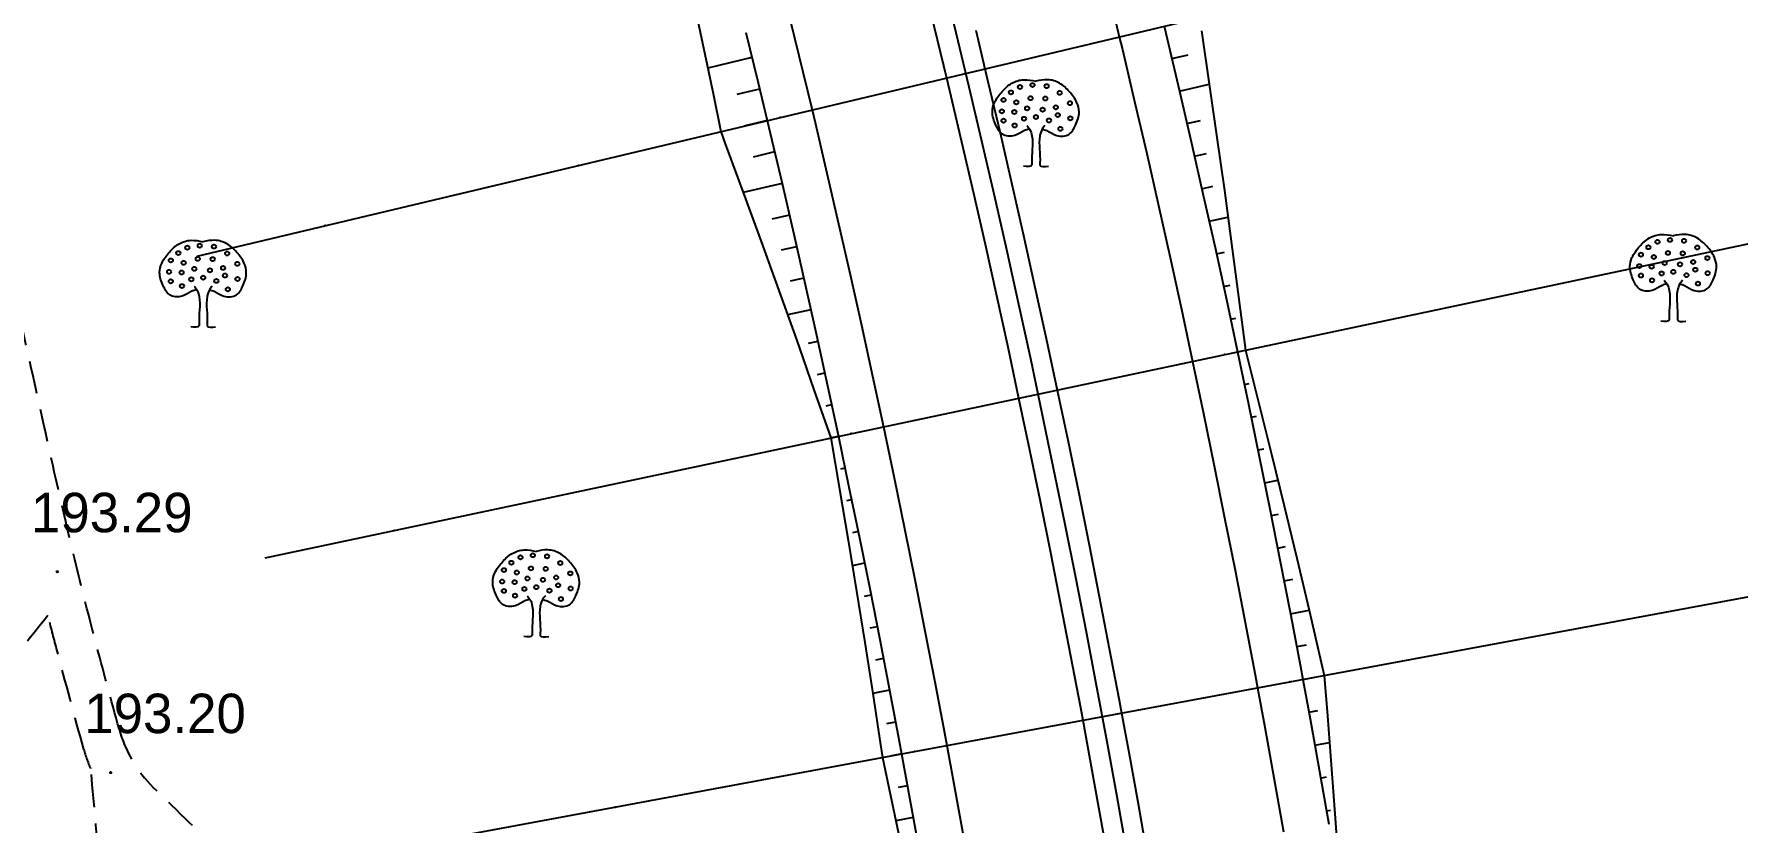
# Model space of a CAD drawing. Extents: x -83928 to -81707, y 15464 to 18601.
# Drawn here: x -83238.2 to -83108.8, y 17729.8 to 17789.8 of the extents above; entities that cross this region are included whole.
import ezdxf

# ---------------------------------------------------------------- set-up
doc = ezdxf.new("R2010")
doc.units = 0
doc.header["$MEASUREMENT"] = 0
doc.linetypes.add('INTERROMPU', pattern=[0.75, 0.5, -0.25])
doc.layers.add('ACCE', color=4, linetype='INTERROMPU', lineweight=25)
for name, color, linetype in [('ALT', 7, 'Continuous'), ('ASSIETTE', 3, 'Continuous'), ('AXE_EN_PLAN', 1, 'Continuous'), ('CHAUSSEE_EXT', 5, 'Continuous'), ('CHAUSSEE_INT', 5, 'Continuous'), ('FONDS_DE_FOSSE', 4, 'Continuous'), ('FOSSES', 3, 'Continuous'), ('PLATE-FORME', 6, 'Continuous'), ('POINTS', 3, 'Continuous'), ('POINTS_PROFILS', 1, 'Continuous'), ('PROFILS', 7, 'Continuous'), ('Talus', 5, 'Continuous')]:
    doc.layers.add(name, color=color, linetype=linetype)

msp = doc.modelspace()

# ---------------------------------------------------------------- linework, layer by layer
at = {"linetype": 'ByBlock', "extrusion": (0.000932032, -0.005533, 0.999984)}
for centre in [(-83164.01, 17784.73, -162.28), (-83163.32, 17785.14, -162.28), (-83162.52, 17784.29, -162.28), (-83162.37, 17785.29, -162.28), (-83161.3, 17785.21, -162.28), (-83160.3, 17784.7, -162.28), (-83164.7, 17783.29, -162.28), (-83164.57, 17784.16, -162.28), (-83163.75, 17783.24, -162.28), (-83163.6, 17783.98, -162.28), (-83162.78, 17783.52, -162.28), (-83161.6, 17783.42, -162.28), (-83161.4, 17784.27, -162.28), (-83160.6, 17783.6, -162.28), (-83160.45, 17783.01, -162.28), (-83159.53, 17783.91, -162.28), (-83164.57, 17782.58, -162.28), (-83163.73, 17782.22, -162.28), (-83163.01, 17782.73, -162.28), (-83162.11, 17782.86, -162.28), (-83161.12, 17782.6, -162.28), (-83160.25, 17781.96, -162.28), (-83159.5, 17782.76, -162.28), (-83226.56, 17772.93, -162.28), (-83225.62, 17773.08, -162.28), (-83224.54, 17773.01, -162.28), (-83115.59, 17772.96, -162.28), (-83114.9, 17773.37, -162.28), (-83113.95, 17773.52, -162.28), (-83112.88, 17773.45, -162.28), (-83111.88, 17772.94, -162.28), (-83227.82, 17771.96, -162.28), (-83227.25, 17772.52, -162.28), (-83226.84, 17771.78, -162.28), (-83225.77, 17772.08, -162.28), (-83224.64, 17772.06, -162.28), (-83223.85, 17771.39, -162.28), (-83223.54, 17772.49, -162.28), (-83222.77, 17771.7, -162.28), (-83116.28, 17771.53, -162.28), (-83116.16, 17772.4, -162.28), (-83115.34, 17771.48, -162.28), (-83115.18, 17772.22, -162.28), (-83114.36, 17771.76, -162.28), (-83114.11, 17772.53, -162.28), (-83113.19, 17771.66, -162.28), (-83112.98, 17772.5, -162.28), (-83112.19, 17771.84, -162.28), (-83111.11, 17772.14, -162.28), (-83227.95, 17771.09, -162.28), (-83227.82, 17770.37, -162.28), (-83227, 17771.04, -162.28), (-83226.26, 17770.52, -162.28), (-83226.03, 17771.32, -162.28), (-83225.36, 17770.65, -162.28), (-83224.85, 17771.21, -162.28), (-83224.36, 17770.4, -162.28), (-83223.7, 17770.81, -162.28), (-83222.75, 17770.55, -162.28), (-83116.16, 17770.81, -162.28), (-83115.31, 17770.45, -162.28), (-83114.59, 17770.97, -162.28), (-83113.7, 17771.09, -162.28), (-83112.7, 17770.84, -162.28), (-83112.03, 17771.25, -162.28), (-83111.83, 17770.2, -162.28), (-83111.09, 17770.99, -162.28), (-83226.97, 17770.01, -162.28), (-83223.49, 17769.76, -162.28), (-83201.26, 17749.39, -162.28), (-83200.32, 17749.55, -162.28), (-83199.24, 17749.47, -162.28), (-83202.52, 17748.42, -162.28), (-83201.95, 17748.98, -162.28), (-83201.54, 17748.24, -162.28), (-83200.47, 17748.55, -162.28), (-83199.34, 17748.52, -162.28), (-83198.24, 17748.96, -162.28), (-83197.47, 17748.17, -162.28), (-83202.65, 17747.55, -162.28), (-83202.52, 17746.84, -162.28), (-83201.7, 17747.5, -162.28), (-83200.96, 17746.99, -162.28), (-83200.73, 17747.78, -162.28), (-83200.06, 17747.12, -162.28), (-83199.55, 17747.68, -162.28), (-83199.06, 17746.86, -162.28), (-83198.55, 17747.86, -162.28), (-83198.4, 17747.27, -162.28), (-83197.45, 17747.02, -162.28), (-83201.67, 17746.48, -162.28), (-83198.19, 17746.22, -162.28)]:
    msp.add_circle(centre, 0.156, dxfattribs=at)
at = {"linetype": 'ByBlock'}
for points in [[(-83162.65, 17782.57, 13.62), (-83162.77, 17782.54, 13.62), (-83163.15, 17782.42, 13.62), (-83163.73, 17781.96, 13.62), (-83164.77, 17782.03, 13.62), (-83165.23, 17782.94, 13.63), (-83165.53, 17783.76, 13.63), (-83165.29, 17784.7, 13.64), (-83164.73, 17785.42, 13.64), (-83164.01, 17786.12, 13.64), (-83163.06, 17786.4, 13.64), (-83162.45, 17786.28, 13.64), (-83162.15, 17786.22, 13.64)], [(-83225.9, 17770.36, 13.61), (-83226.02, 17770.33, 13.61), (-83226.4, 17770.21, 13.61), (-83226.97, 17769.75, 13.61), (-83228.02, 17769.82, 13.61), (-83228.47, 17770.73, 13.62), (-83228.78, 17771.56, 13.62), (-83228.54, 17772.49, 13.63), (-83227.98, 17773.22, 13.63), (-83227.26, 17773.91, 13.64), (-83226.31, 17774.19, 13.64), (-83225.7, 17774.07, 13.63), (-83225.4, 17774.01, 13.63)], [(-83114.23, 17770.8, 13.51), (-83114.35, 17770.77, 13.51), (-83114.73, 17770.65, 13.51), (-83115.31, 17770.19, 13.51), (-83116.36, 17770.26, 13.51), (-83116.81, 17771.17, 13.52), (-83117.11, 17772, 13.52), (-83116.87, 17772.93, 13.53), (-83116.31, 17773.66, 13.53), (-83115.6, 17774.35, 13.53), (-83114.64, 17774.63, 13.53), (-83114.03, 17774.51, 13.53), (-83113.73, 17774.45, 13.53)], [(-83200.6, 17746.82, 13.46), (-83200.72, 17746.79, 13.46), (-83201.1, 17746.67, 13.46), (-83201.67, 17746.22, 13.46), (-83202.72, 17746.29, 13.46), (-83203.17, 17747.2, 13.46), (-83203.48, 17748.02, 13.47), (-83203.24, 17748.96, 13.47), (-83202.68, 17749.68, 13.48), (-83201.96, 17750.37, 13.48), (-83201.01, 17750.66, 13.48), (-83200.4, 17750.53, 13.48), (-83200.1, 17750.47, 13.48)]]:
    msp.add_open_spline(points, degree=3, knots=[0.251632, 0.251632, 0.251632, 0.251632, 0.437955, 0.853553, 1.334497, 1.754172, 2.275549, 2.6296, 3.144963, 3.634468, 4.105014, 4.559575, 4.559575, 4.559575, 4.559575], dxfattribs=at)
for points in [[(-83161.65, 17782.57, 13.62), (-83161.53, 17782.54, 13.62), (-83161.15, 17782.42, 13.62), (-83160.57, 17781.96, 13.62), (-83159.53, 17782.03, 13.62), (-83159.08, 17782.94, 13.62), (-83158.77, 17783.76, 13.63), (-83159.01, 17784.7, 13.63), (-83159.57, 17785.42, 13.64), (-83160.29, 17786.12, 13.64), (-83161.24, 17786.4, 13.64), (-83161.85, 17786.28, 13.64), (-83162.15, 17786.22, 13.64)], [(-83224.9, 17770.36, 13.61), (-83224.78, 17770.33, 13.61), (-83224.4, 17770.21, 13.61), (-83223.82, 17769.75, 13.61), (-83222.77, 17769.82, 13.61), (-83222.32, 17770.73, 13.61), (-83222.02, 17771.56, 13.62), (-83222.26, 17772.49, 13.62), (-83222.82, 17773.22, 13.63), (-83223.53, 17773.91, 13.63), (-83224.48, 17774.19, 13.63), (-83225.1, 17774.07, 13.63), (-83225.4, 17774.01, 13.63)], [(-83113.23, 17770.8, 13.51), (-83113.11, 17770.77, 13.51), (-83112.73, 17770.65, 13.51), (-83112.16, 17770.19, 13.51), (-83111.11, 17770.26, 13.51), (-83110.66, 17771.17, 13.51), (-83110.35, 17772, 13.52), (-83110.59, 17772.94, 13.52), (-83111.15, 17773.66, 13.53), (-83111.87, 17774.35, 13.53), (-83112.82, 17774.63, 13.53), (-83113.43, 17774.51, 13.53), (-83113.73, 17774.45, 13.53)], [(-83199.6, 17746.82, 13.46), (-83199.48, 17746.79, 13.46), (-83199.1, 17746.67, 13.46), (-83198.52, 17746.22, 13.46), (-83197.47, 17746.29, 13.45), (-83197.02, 17747.2, 13.46), (-83196.72, 17748.02, 13.46), (-83196.96, 17748.96, 13.47), (-83197.52, 17749.68, 13.47), (-83198.24, 17750.37, 13.48), (-83199.19, 17750.66, 13.48), (-83199.8, 17750.53, 13.48), (-83200.1, 17750.47, 13.48)]]:
    msp.add_open_spline(points, degree=3, knots=[0.251632, 0.251632, 0.251632, 0.251632, 0.437955, 0.853553, 1.334497, 1.754172, 2.275549, 2.6296, 3.144963, 3.634468, 4.105014, 4.559575, 4.559575, 4.559575, 4.559575])
for points in [[(-83162.83, 17782.85, 13.62), (-83162.62, 17782.57, 13.62), (-83162.44, 17782.05, 13.62), (-83162.44, 17779.98, 13.61), (-83162.44, 17779.85, 13.61), (-83163.08, 17779.75, 13.61)], [(-83161.45, 17782.85, 13.62), (-83161.65, 17782.57, 13.62), (-83161.83, 17782.05, 13.62), (-83161.83, 17779.98, 13.61), (-83161.83, 17779.85, 13.61), (-83161.19, 17779.75, 13.61)], [(-83114.41, 17771.08, 13.51), (-83114.21, 17770.8, 13.51), (-83114.03, 17770.29, 13.51), (-83114.03, 17768.21, 13.5), (-83114.03, 17768.09, 13.5), (-83114.67, 17767.98, 13.5)], [(-83113.03, 17771.08, 13.51), (-83113.23, 17770.8, 13.51), (-83113.41, 17770.29, 13.51), (-83113.41, 17768.21, 13.5), (-83113.41, 17768.09, 13.5), (-83112.77, 17767.98, 13.5)], [(-83226.07, 17770.64, 13.62), (-83225.87, 17770.36, 13.61), (-83225.69, 17769.85, 13.61), (-83225.69, 17767.77, 13.6), (-83225.69, 17767.64, 13.6), (-83226.33, 17767.54, 13.6)], [(-83224.69, 17770.64, 13.61), (-83224.9, 17770.36, 13.61), (-83225.08, 17769.85, 13.61), (-83225.08, 17767.77, 13.6), (-83225.08, 17767.64, 13.6), (-83224.44, 17767.54, 13.6)], [(-83200.77, 17747.1, 13.46), (-83200.57, 17746.82, 13.46), (-83200.39, 17746.31, 13.46), (-83200.39, 17744.24, 13.45), (-83200.39, 17744.11, 13.45), (-83201.03, 17744.01, 13.45)], [(-83199.39, 17747.1, 13.46), (-83199.6, 17746.82, 13.46), (-83199.78, 17746.31, 13.46), (-83199.78, 17744.24, 13.45), (-83199.78, 17744.11, 13.44), (-83199.14, 17744.01, 13.44)]]:
    msp.add_spline(points, degree=3, dxfattribs=at)
at = {"layer": 'ACCE', "linetype": 'INTERROMPU', "ltscale": 5, "extrusion": (0.003135, -0.012036, 0.999923)}
for centre, start, end in [((-83222.37, 17737.69, -267.65), 195.3381, 225.2232), ((-83225.05, 17736.13, -267.65), 195.3667, 204.1547)]:
    msp.add_arc(centre, 10, start, end, dxfattribs=at)
at = {"layer": 'ACCE', "linetype": 'INTERROMPU', "ltscale": 5}
for points, knots in [([(-83231.77, 17736.98, 206.8), (-83232.38, 17739.2, 206.83), (-83232.98, 17741.43, 206.86), (-83234.15, 17745.85, 206.92), (-83234.7, 17748.04, 206.95), (-83235.77, 17752.47, 207), (-83236.28, 17754.7, 207.03), (-83237.79, 17761.42, 207.12), (-83238.76, 17765.94, 207.17), (-83241.65, 17778.38, 207.33), (-83243.72, 17786.27, 207.43), (-83247.47, 17795.95, 207.56), (-83248.39, 17798.09, 207.59), (-83250.25, 17802, 207.64), (-83251.17, 17803.79, 207.67), (-83253.85, 17808.48, 207.73), (-83255.73, 17811.3, 207.77), (-83259.68, 17816.8, 207.85), (-83261.75, 17819.48, 207.89), (-83265.34, 17824.16, 207.96), (-83266.87, 17826.15, 207.99), (-83269.61, 17829.87, 208.04), (-83270.82, 17831.58, 208.06), (-83272.99, 17834.84, 208.11), (-83273.94, 17836.37, 208.13), (-83275.77, 17839.5, 208.17), (-83276.64, 17841.09, 208.2), (-83279.13, 17845.93, 208.26), (-83280.64, 17849.25, 208.31), (-83283.14, 17855.29, 208.39), (-83284.18, 17857.99, 208.42), (-83286.15, 17863.41, 208.49), (-83287.08, 17866.14, 208.53), (-83289.72, 17874.38, 208.64), (-83291.29, 17879.94, 208.71), (-83295.55, 17896.76, 208.93), (-83297.81, 17908.16, 209.07), (-83300.78, 17924.54, 209.28), (-83301.64, 17929.45, 209.34), (-83304.38, 17945.15, 209.54), (-83306.26, 17955.94, 209.67), (-83309.51, 17969.34, 209.84), (-83310.23, 17972.11, 209.88), (-83311.78, 17977.6, 209.95), (-83312.6, 17980.34, 209.99), (-83315.16, 17988.5, 210.09), (-83317.02, 17993.9, 210.16), (-83322.84, 18010, 210.37), (-83327.01, 18020.63, 210.52), (-83332.14, 18034.71, 210.7), (-83333.35, 18038.11, 210.75), (-83336.82, 18048.33, 210.88), (-83338.94, 18055.2, 210.97), (-83343, 18069.03, 211.15), (-83344.95, 18075.98, 211.24), (-83348.23, 18087.51, 211.39), (-83349.54, 18092.1, 211.45), (-83352.15, 18100.85, 211.56), (-83353.44, 18105.01, 211.61), (-83356.09, 18113.29, 211.72), (-83357.46, 18117.42, 211.78), (-83361.64, 18129.77, 211.94), (-83364.53, 18137.97, 212.05), (-83368.12, 18148.05, 212.18), (-83368.8, 18149.95, 212.2), (-83369.47, 18151.84, 212.23)], [3.062347, 3.062347, 3.062347, 3.062347, 10.000213, 10.000213, 16.811379, 16.811379, 23.622545, 23.622545, 37.244877, 37.244877, 61.263102, 61.263102, 68.199006, 68.199006, 74.206907, 74.206907, 84.287055, 84.287055, 94.367203, 94.367203, 101.886315, 101.886315, 108.238792, 108.238792, 113.752023, 113.752023, 119.265255, 119.265255, 130.291717, 130.291717, 139.006051, 139.006051, 147.720385, 147.720385, 165.149053, 165.149053, 200.00639, 200.00639, 214.931055, 214.931055, 247.639146, 247.639146, 256.175435, 256.175435, 264.711725, 264.711725, 281.784303, 281.784303, 315.929459, 315.929459, 326.755417, 326.755417, 348.407333, 348.407333, 370.059249, 370.059249, 384.370501, 384.370501, 397.393134, 397.393134, 410.415767, 410.415767, 436.461033, 436.461033, 442.499762, 442.499762, 442.499762, 442.499762]), ([(-82223.86, 17861.04, 205.14), (-82224.47, 17861.1, 205.14), (-82225.08, 17861.16, 205.14), (-82227.04, 17861.33, 205.15), (-82228.39, 17861.45, 205.15), (-82232.44, 17861.72, 205.17), (-82235.14, 17861.82, 205.18), (-82239.33, 17861.64, 205.19), (-82240.87, 17861.5, 205.19), (-82243.63, 17861.06, 205.2), (-82244.87, 17860.8, 205.2), (-82246.96, 17860.19, 205.2), (-82247.83, 17859.89, 205.2), (-82249.67, 17859.13, 205.19), (-82250.62, 17858.67, 205.19), (-82252.48, 17857.64, 205.18), (-82253.38, 17857.09, 205.18), (-82256.37, 17855.13, 205.17), (-82258.39, 17853.61, 205.15), (-82261.3, 17851.58, 205.14), (-82262.17, 17851, 205.13), (-82263.94, 17849.88, 205.13), (-82264.84, 17849.34, 205.12), (-82267.58, 17847.8, 205.11), (-82269.46, 17846.87, 205.11), (-82275.22, 17844.41, 205.1), (-82279.23, 17843.18, 205.09), (-82286.05, 17841.9, 205.1), (-82288.85, 17841.6, 205.11), (-82293.81, 17841.47, 205.12), (-82295.97, 17841.55, 205.13), (-82300.29, 17841.99, 205.15), (-82302.44, 17842.35, 205.16), (-82306.26, 17843.18, 205.18), (-82307.94, 17843.62, 205.19), (-82311, 17844.54, 205.21), (-82312.39, 17845.01, 205.22), (-82315.17, 17846.01, 205.24), (-82316.56, 17846.54, 205.25), (-82320.75, 17848.14, 205.28), (-82323.58, 17849.21, 205.31), (-82327.9, 17850.46, 205.33), (-82329.29, 17850.81, 205.34), (-82333.76, 17851.67, 205.37), (-82336.98, 17851.93, 205.38), (-82341.61, 17851.57, 205.39), (-82343.07, 17851.35, 205.39), (-82345.45, 17850.76, 205.39), (-82346.4, 17850.46, 205.39), (-82348.23, 17849.73, 205.39), (-82349.11, 17849.3, 205.39), (-82352.02, 17847.65, 205.38), (-82353.88, 17846.17, 205.36), (-82357.34, 17842.88, 205.34), (-82358.94, 17841.07, 205.32), (-82362.05, 17837.38, 205.28), (-82363.57, 17835.49, 205.27), (-82366.01, 17832.63, 205.24), (-82366.92, 17831.6, 205.23), (-82368.75, 17829.68, 205.21), (-82369.67, 17828.78, 205.2), (-82371.59, 17827.08, 205.19), (-82372.58, 17826.28, 205.18), (-82375.62, 17823.96, 205.17), (-82377.76, 17822.57, 205.16), (-82384.42, 17818.65, 205.13), (-82389.16, 17816.41, 205.12), (-82396.38, 17812.9, 205.1), (-82398.85, 17811.68, 205.09), (-82402.82, 17809.56, 205.08), (-82404.33, 17808.71, 205.07), (-82408.2, 17806.37, 205.06), (-82410.49, 17804.81, 205.04), (-82414.95, 17801.52, 205.02), (-82417.11, 17799.79, 205), (-82423.48, 17794.5, 204.96), (-82427.59, 17790.8, 204.93), (-82435.91, 17783.7, 204.87), (-82440.12, 17780.3, 204.84), (-82446.61, 17776.01, 204.81), (-82448.67, 17774.77, 204.8), (-82452.93, 17772.52, 204.79), (-82455.13, 17771.5, 204.78), (-82461.86, 17768.78, 204.77), (-82466.55, 17767.43, 204.77), (-82476.81, 17765.63, 204.78), (-82482.43, 17765.37, 204.79), (-82493.79, 17765.72, 204.83), (-82499.52, 17766.33, 204.86), (-82508.39, 17767.49, 204.9), (-82511.52, 17767.94, 204.92), (-82517.76, 17768.83, 204.95), (-82520.87, 17769.27, 204.96), (-82530.2, 17770.57, 205.01), (-82536.4, 17771.4, 205.04), (-82546.74, 17772.62, 205.08), (-82550.88, 17773.07, 205.1), (-82558.35, 17773.79, 205.13), (-82561.68, 17774.07, 205.15), (-82568.35, 17774.55, 205.17), (-82571.69, 17774.76, 205.19), (-82581.7, 17775.3, 205.23), (-82588.39, 17775.57, 205.25), (-82600.25, 17776.15, 205.29), (-82605.44, 17776.44, 205.31), (-82613.84, 17777.06, 205.35), (-82617.06, 17777.34, 205.36), (-82623.5, 17777.98, 205.39), (-82626.72, 17778.34, 205.4), (-82636.36, 17779.53, 205.45), (-82642.77, 17780.46, 205.48), (-82654.1, 17782.26, 205.54), (-82659.03, 17783.09, 205.56), (-82668.87, 17784.82, 205.61), (-82673.79, 17785.7, 205.64), (-82683.61, 17787.5, 205.69), (-82688.51, 17788.43, 205.72), (-82696.55, 17789.96, 205.76), (-82699.67, 17790.57, 205.78), (-82705.42, 17791.69, 205.81), (-82708.06, 17792.21, 205.83), (-82712.82, 17793.16, 205.85), (-82714.95, 17793.58, 205.86), (-82719.23, 17794.44, 205.89), (-82721.39, 17794.87, 205.9), (-82727.89, 17796.07, 205.93), (-82732.25, 17796.73, 205.96), (-82738.36, 17797.01, 205.98), (-82740.17, 17797.01, 205.98), (-82743.36, 17796.82, 205.99), (-82744.75, 17796.66, 205.99), (-82747.49, 17796.21, 206), (-82748.84, 17795.92, 206), (-82752.84, 17794.85, 206), (-82755.43, 17793.89, 205.99), (-82763.75, 17790.06, 205.97), (-82769.19, 17786.32, 205.95), (-82779.7, 17777.78, 205.88), (-82784.76, 17772.96, 205.83), (-82794.78, 17763.25, 205.75), (-82799.73, 17758.36, 205.71), (-82806.18, 17752.67, 205.66), (-82807.59, 17751.46, 205.65), (-82810.45, 17749.13, 205.63), (-82811.89, 17748, 205.62), (-82816.23, 17744.68, 205.59), (-82819.16, 17742.56, 205.58), (-82823.75, 17739.22, 205.55), (-82825.4, 17738.01, 205.54), (-82829.68, 17734.81, 205.52), (-82832.29, 17732.78, 205.5), (-82837.48, 17728.67, 205.47), (-82840.07, 17726.6, 205.45), (-82847.86, 17720.46, 205.4), (-82853.08, 17716.48, 205.37), (-82860.83, 17711.43, 205.33), (-82863.22, 17709.98, 205.32), (-82868.1, 17707.32, 205.31), (-82870.58, 17706.1, 205.3), (-82878.16, 17702.75, 205.28), (-82883.4, 17700.93, 205.28), (-82902.65, 17695.63, 205.27), (-82917.48, 17694.05, 205.3), (-82947.87, 17692.89, 205.38), (-82963.42, 17693.3, 205.44), (-82982.82, 17693.43, 205.5), (-82986.91, 17693.43, 205.51), (-82995.71, 17693.34, 205.54), (-83000.39, 17693.22, 205.55), (-83009.66, 17693.08, 205.58), (-83014.25, 17693.07, 205.59), (-83023.38, 17693.41, 205.62), (-83027.94, 17693.77, 205.64), (-83042.6, 17695.18, 205.71), (-83052.73, 17696.56, 205.75), (-83065.95, 17697.48, 205.81), (-83068.85, 17697.63, 205.82), (-83074.31, 17697.78, 205.84), (-83076.86, 17697.78, 205.85), (-83084.58, 17697.59, 205.87), (-83089.76, 17697.17, 205.88), (-83100.11, 17696.09, 205.9), (-83105.29, 17695.43, 205.91), (-83118.49, 17693.86, 205.93), (-83126.46, 17693.04, 205.94), (-83140.31, 17692.96, 205.99), (-83146.29, 17693.43, 206.01), (-83153.88, 17695.13, 206.05), (-83155.71, 17695.63, 206.07), (-83158.84, 17696.68, 206.09), (-83160.16, 17697.17, 206.1), (-83162.77, 17698.28, 206.12), (-83164.07, 17698.89, 206.13), (-83167.95, 17700.85, 206.17), (-83170.53, 17702.33, 206.19), (-83177.06, 17706.17, 206.26), (-83181.06, 17708.59, 206.3), (-83186.57, 17711.29, 206.35), (-83187.9, 17711.91, 206.36), (-83190.47, 17712.96, 206.38), (-83191.68, 17713.42, 206.39), (-83195.41, 17714.64, 206.42), (-83197.93, 17715.24, 206.43), (-83202.89, 17716.39, 206.46), (-83205.32, 17716.95, 206.48), (-83208.8, 17718.01, 206.5), (-83209.94, 17718.4, 206.51), (-83213.31, 17719.8, 206.54), (-83215.47, 17721.02, 206.56), (-83219.64, 17723.87, 206.61), (-83221.65, 17725.5, 206.63), (-83225.5, 17728.93, 206.69), (-83227.33, 17730.71, 206.71), (-83229.17, 17732.53, 206.74)], [0.192915, 0.192915, 0.192915, 0.192915, 1.917388, 1.917388, 5.752163, 5.752163, 13.421713, 13.421713, 17.904389, 17.904389, 21.625743, 21.625743, 24.328805, 24.328805, 27.429758, 27.429758, 30.530712, 30.530712, 37.916863, 37.916863, 41.063962, 41.063962, 44.211061, 44.211061, 50.50526, 50.50526, 63.093656, 63.093656, 71.661268, 71.661268, 78.336613, 78.336613, 85.011958, 85.011958, 90.293554, 90.293554, 94.780116, 94.780116, 99.266678, 99.266678, 108.239801, 108.239801, 112.382294, 112.382294, 121.243314, 121.243314, 125.368134, 125.368134, 128.203922, 128.203922, 131.039711, 131.039711, 137.9741, 137.9741, 144.908489, 144.908489, 151.842878, 151.842878, 155.895204, 155.895204, 159.815722, 159.815722, 163.736241, 163.736241, 171.577277, 171.577277, 187.305516, 187.305516, 195.460468, 195.460468, 200.600752, 200.600752, 208.804899, 208.804899, 217.009046, 217.009046, 233.41734, 233.41734, 249.825633, 249.825633, 257.189256, 257.189256, 264.552878, 264.552878, 279.280124, 279.280124, 296.537516, 296.537516, 313.794908, 313.794908, 323.160314, 323.160314, 332.52572, 332.52572, 351.256533, 351.256533, 363.76668, 363.76668, 373.792486, 373.792486, 383.818292, 383.818292, 403.869905, 403.869905, 419.46981, 419.46981, 429.189541, 429.189541, 438.909271, 438.909271, 458.348732, 458.348732, 473.38208, 473.38208, 488.510557, 488.510557, 503.639033, 503.639033, 513.178225, 513.178225, 521.154292, 521.154292, 527.536161, 527.536161, 533.91803, 533.91803, 546.681768, 546.681768, 552.090276, 552.090276, 556.341443, 556.341443, 560.592609, 560.592609, 569.094943, 569.094943, 588.609973, 588.609973, 608.125004, 608.125004, 627.640035, 627.640035, 633.123489, 633.123489, 638.606944, 638.606944, 649.573852, 649.573852, 655.736407, 655.736407, 665.583191, 665.583191, 675.429976, 675.429976, 695.123545, 695.123545, 703.750971, 703.750971, 712.378396, 712.378396, 729.633247, 729.633247, 774.158167, 774.158167, 818.683087, 818.683087, 830.64224, 830.64224, 844.593703, 844.593703, 858.545167, 858.545167, 872.496631, 872.496631, 903.2064, 903.2064, 911.771365, 911.771365, 919.239517, 919.239517, 934.175819, 934.175819, 949.112122, 949.112122, 972.605137, 972.605137, 991.377417, 991.377417, 997.457671, 997.457671, 1001.955183, 1001.955183, 1006.452695, 1006.452695, 1015.447718, 1015.447718, 1029.093146, 1029.093146, 1033.376445, 1033.376445, 1037.150012, 1037.150012, 1044.697146, 1044.697146, 1052.24428, 1052.24428, 1056.055905, 1056.055905, 1063.974294, 1063.974294, 1071.892684, 1071.892684, 1079.427201, 1079.427201, 1079.427201, 1079.427201]), ([(-83237.17, 17745.6, 206.92), (-83238.44, 17744.01, 206.91), (-83239.71, 17742.43, 206.89), (-83244.87, 17736.15, 206.83), (-83248.88, 17731.56, 206.79), (-83255.11, 17725.7, 206.74), (-83256.96, 17724.1, 206.73), (-83260.76, 17721.02, 206.7), (-83262.71, 17719.54, 206.69), (-83268.64, 17715.22, 206.66), (-83272.72, 17712.51, 206.64), (-83276.91, 17709.73, 206.62), (-83277.03, 17709.65, 206.62), (-83277.15, 17709.57, 206.62)], [3.015698, 3.015698, 3.015698, 3.015698, 9.052032, 9.052032, 27.156095, 27.156095, 34.425426, 34.425426, 41.694758, 41.694758, 56.233421, 56.233421, 56.663107, 56.663107, 56.663107, 56.663107]), ([(-83234.45, 17735.41, 206.79), (-83235.15, 17737.96, 206.83), (-83235.84, 17740.51, 206.86), (-83236.74, 17743.92, 206.9), (-83236.96, 17744.76, 206.91), (-83237.17, 17745.6, 206.92)], [2.256481, 2.256481, 2.256481, 2.256481, 10.189369, 10.189369, 12.780483, 12.780483, 12.780483, 12.780483]), ([(-83233.9, 17733.51, 206.77), (-83233.53, 17729.41, 206.72), (-83233.17, 17725.3, 206.67), (-83232.41, 17718.6, 206.58), (-83232.07, 17716.01, 206.55), (-83230.88, 17708.25, 206.45), (-83229.84, 17703.13, 206.39), (-83227.33, 17692.98, 206.26), (-83225.87, 17687.95, 206.19), (-83221.02, 17673, 206), (-83217.15, 17663.22, 205.87), (-83211.43, 17649.82, 205.69), (-83209.78, 17646.08, 205.64), (-83206.47, 17638.64, 205.54), (-83204.81, 17634.94, 205.49), (-83201.81, 17628.12, 205.4), (-83200.47, 17625, 205.36), (-83197.85, 17618.75, 205.27), (-83196.57, 17615.62, 205.23), (-83192.84, 17606.19, 205.11), (-83190.48, 17599.88, 205.02), (-83183.75, 17580.86, 204.77), (-83179.76, 17568.07, 204.61), (-83169.1, 17529.37, 204.11), (-83163.76, 17503.13, 203.77), (-83148.64, 17400.87, 202.5), (-83148.84, 17322.19, 201.55), (-83152.38, 17235.24, 200.51), (-83152.66, 17228.63, 200.44), (-83153.58, 17208.79, 200.2), (-83154.25, 17195.52, 200.04), (-83155.29, 17175.82, 199.81), (-83155.63, 17169.43, 199.73), (-83156.66, 17150.22, 199.5), (-83157.36, 17137.39, 199.35), (-83158.18, 17121.77, 199.17), (-83158.33, 17119.02, 199.13), (-83158.61, 17113.51, 199.07), (-83158.75, 17110.75, 199.04), (-83159.05, 17102.49, 198.94), (-83159.1, 17097.01, 198.87), (-83158.57, 17088.78, 198.77), (-83158.27, 17085.94, 198.74), (-83157.47, 17081.04, 198.67), (-83157.03, 17078.95, 198.65), (-83155.97, 17074.95, 198.6), (-83155.36, 17073.03, 198.57), (-83154.14, 17069.86, 198.53), (-83153.59, 17068.57, 198.51), (-83151.64, 17064.57, 198.46), (-83150.05, 17061.95, 198.42), (-83146.67, 17056.82, 198.35), (-83144.87, 17054.32, 198.31), (-83142.25, 17050.57, 198.26), (-83141.39, 17049.34, 198.24), (-83139.73, 17046.84, 198.21), (-83138.91, 17045.58, 198.19), (-83136.52, 17041.77, 198.14), (-83135, 17039.19, 198.1), (-83130.64, 17031.34, 197.99), (-83128.03, 17025.96, 197.92), (-83123.34, 17014.78, 197.77), (-83121.29, 17008.97, 197.69), (-83119.3, 17002.05, 197.6), (-83119.01, 17001.03, 197.59), (-83118.74, 17000, 197.58)], [0, 0, 0, 0, 12.327592, 12.327592, 20.115185, 20.115185, 35.690369, 35.690369, 51.265554, 51.265554, 82.415924, 82.415924, 94.599801, 94.599801, 106.783679, 106.783679, 117.042177, 117.042177, 127.300676, 127.300676, 147.817673, 147.817673, 188.851667, 188.851667, 270.919656, 270.919656, 504.266791, 504.266791, 523.408174, 523.408174, 561.690939, 561.690939, 580.062827, 580.062827, 616.806602, 616.806602, 624.666597, 624.666597, 632.526593, 632.526593, 648.246583, 648.246583, 656.641025, 656.641025, 663.01911, 663.01911, 669.054099, 669.054099, 673.230966, 673.230966, 682.320154, 682.320154, 691.409342, 691.409342, 695.886005, 695.886005, 700.362668, 700.362668, 709.315994, 709.315994, 727.222646, 727.222646, 745.789014, 745.789014, 749.014873, 749.014873, 749.014873, 749.014873])]:
    msp.add_open_spline(points, degree=3, knots=knots, dxfattribs=at)
at = {"layer": 'ASSIETTE'}
for points in [[(-83188.27, 17792.95), (-83187.46, 17789.11), (-83186.66, 17785.27), (-83186.07, 17782.38), (-83185.73, 17781.46), (-83184.36, 17777.75), (-83183, 17774.03), (-83181.66, 17770.3), (-83180.33, 17766.57), (-83179.02, 17762.83), (-83177.72, 17759.09), (-83177.05, 17755.21), (-83176.4, 17751.32), (-83175.76, 17747.44), (-83175.14, 17743.55), (-83174.53, 17739.66), (-83173.94, 17735.77), (-83173.79, 17734.8), (-83173.18, 17731.91), (-83172.38, 17728.06)], [(-83149.57, 17790.03), (-83148.97, 17785.99), (-83148.39, 17781.94), (-83147.82, 17777.9), (-83147.27, 17773.85), (-83146.74, 17769.81), (-83146.22, 17765.76), (-83145.22, 17761.82), (-83144.24, 17757.87), (-83143.28, 17753.92), (-83142.33, 17749.96), (-83141.39, 17746), (-83140.48, 17742.03), (-83140.25, 17741.04), (-83140, 17737.98), (-83139.68, 17733.91), (-83139.38, 17729.83), (-83139.09, 17725.76)]]:
    msp.add_lwpolyline(points, dxfattribs=at)
at = {"layer": 'AXE_EN_PLAN'}
msp.add_lwpolyline([(-83342.79, 18158.48, -0.136429), (-83145.8, 17660.26)], format="xyb", dxfattribs=at)
at = {"layer": 'CHAUSSEE_EXT'}
for points in [[(-83156.5, 17792.54), (-83155.8, 17789.59), (-83155.56, 17788.61), (-83154.64, 17784.67), (-83153.72, 17780.72), (-83152.83, 17776.77), (-83151.95, 17772.82), (-83151.09, 17768.87), (-83150.24, 17764.91), (-83149.41, 17760.95), (-83148.59, 17756.98), (-83147.8, 17753.02), (-83147.01, 17749.04), (-83146.24, 17745.07), (-83145.49, 17741.09), (-83145.31, 17740.1), (-83144.76, 17737.11), (-83144.04, 17733.13), (-83143.33, 17729.14)], [(-83180.77, 17790.75), (-83179.83, 17786.91), (-83179.14, 17784.03), (-83178.91, 17783.07), (-83178.01, 17779.22), (-83177.12, 17775.37), (-83176.25, 17771.52), (-83175.39, 17767.66), (-83174.55, 17763.8), (-83173.72, 17759.93), (-83172.91, 17756.07), (-83172.11, 17752.2), (-83171.33, 17748.32), (-83170.57, 17744.44), (-83169.82, 17740.56), (-83169.08, 17736.68), (-83168.9, 17735.71), (-83168.36, 17732.79), (-83167.66, 17728.91)]]:
    msp.add_lwpolyline(points, dxfattribs=at)
at = {"layer": 'CHAUSSEE_INT'}
for points in [[(-83170.57, 17793.26), (-83169.63, 17789.38), (-83168.93, 17786.46), (-83168.7, 17785.49), (-83167.78, 17781.6), (-83166.88, 17777.71), (-83166, 17773.82), (-83165.14, 17769.92), (-83164.28, 17766.02), (-83163.45, 17762.11), (-83162.63, 17758.2), (-83161.82, 17754.29), (-83161.03, 17750.38), (-83160.26, 17746.46), (-83159.5, 17742.54), (-83158.76, 17738.61), (-83158.58, 17737.63), (-83158.04, 17734.68), (-83157.33, 17730.75), (-83156.63, 17726.82)], [(-83166.71, 17790.08), (-83166.01, 17787.16), (-83165.78, 17786.19), (-83164.86, 17782.29), (-83163.96, 17778.38), (-83163.08, 17774.48), (-83162.21, 17770.56), (-83161.35, 17766.65), (-83160.51, 17762.73), (-83159.69, 17758.81), (-83158.88, 17754.89), (-83158.09, 17750.96), (-83157.32, 17747.03), (-83156.56, 17743.1), (-83155.81, 17739.16), (-83155.63, 17738.18), (-83155.08, 17735.22), (-83154.37, 17731.28), (-83153.68, 17727.34)]]:
    msp.add_lwpolyline(points, dxfattribs=at)
at = {"layer": 'FONDS_DE_FOSSE'}
for points in [[(-83188.27, 17792.95), (-83187.46, 17789.11), (-83186.66, 17785.27), (-83186.07, 17782.38), (-83185.73, 17781.46), (-83184.36, 17777.75), (-83183, 17774.03), (-83181.66, 17770.3), (-83180.33, 17766.57), (-83179.02, 17762.83), (-83177.72, 17759.09), (-83177.05, 17755.21), (-83176.4, 17751.32), (-83175.76, 17747.44), (-83175.14, 17743.55), (-83174.53, 17739.66), (-83173.94, 17735.77), (-83173.79, 17734.8), (-83173.18, 17731.91), (-83172.38, 17728.06)], [(-83149.57, 17790.03), (-83148.97, 17785.99), (-83148.39, 17781.94), (-83147.82, 17777.9), (-83147.27, 17773.85), (-83146.74, 17769.81), (-83146.22, 17765.76), (-83145.22, 17761.82), (-83144.24, 17757.87), (-83143.28, 17753.92), (-83142.33, 17749.96), (-83141.39, 17746), (-83140.48, 17742.03), (-83140.25, 17741.04), (-83140, 17737.98), (-83139.68, 17733.91), (-83139.38, 17729.83), (-83139.09, 17725.76)]]:
    msp.add_lwpolyline(points, dxfattribs=at)
at = {"layer": 'FOSSES'}
for points in [[(-83188.27, 17792.95), (-83187.46, 17789.11), (-83186.66, 17785.27), (-83186.07, 17782.38), (-83185.73, 17781.46), (-83184.36, 17777.75), (-83183, 17774.03), (-83181.66, 17770.3), (-83180.33, 17766.57), (-83179.02, 17762.83), (-83177.72, 17759.09), (-83177.05, 17755.21), (-83176.4, 17751.32), (-83175.76, 17747.44), (-83175.14, 17743.55), (-83174.53, 17739.66), (-83173.94, 17735.77), (-83173.79, 17734.8), (-83173.18, 17731.91), (-83172.38, 17728.06)], [(-83149.57, 17790.03), (-83148.97, 17785.99), (-83148.39, 17781.94), (-83147.82, 17777.9), (-83147.27, 17773.85), (-83146.74, 17769.81), (-83146.22, 17765.76), (-83145.22, 17761.82), (-83144.24, 17757.87), (-83143.28, 17753.92), (-83142.33, 17749.96), (-83141.39, 17746), (-83140.48, 17742.03), (-83140.25, 17741.04), (-83140, 17737.98), (-83139.68, 17733.91), (-83139.38, 17729.83), (-83139.09, 17725.76)]]:
    msp.add_lwpolyline(points, dxfattribs=at)
at = {"layer": 'PLATE-FORME'}
for points in [[(-83152.39, 17790.4), (-83152.16, 17789.42), (-83151.23, 17785.46), (-83150.31, 17781.5), (-83149.42, 17777.54), (-83148.53, 17773.58), (-83147.67, 17769.61), (-83146.82, 17765.64), (-83145.98, 17761.66), (-83145.17, 17757.68), (-83144.36, 17753.7), (-83143.58, 17749.71), (-83142.81, 17745.73), (-83142.05, 17741.73), (-83141.87, 17740.74), (-83141.31, 17737.74), (-83140.59, 17733.74), (-83139.88, 17729.74)], [(-83184.17, 17789.92), (-83183.24, 17786.09), (-83182.55, 17783.22), (-83182.32, 17782.26), (-83181.42, 17778.43), (-83180.53, 17774.59), (-83179.66, 17770.75), (-83178.81, 17766.91), (-83177.97, 17763.06), (-83177.14, 17759.21), (-83176.34, 17755.36), (-83175.54, 17751.5), (-83174.76, 17747.64), (-83174, 17743.77), (-83173.25, 17739.91), (-83172.52, 17736.04), (-83172.34, 17735.07), (-83171.81, 17732.17), (-83171.11, 17728.29)]]:
    msp.add_lwpolyline(points, dxfattribs=at)
at = {"layer": 'POINTS', "extrusion": (0.002059, -0.012217, 0.999923)}
for centre in [(-83236.71, 17748.02, -182.42), (-83232.66, 17732.75, -182.42)]:
    msp.add_circle(centre, 0.05, dxfattribs=at)
at = {"layer": 'POINTS_PROFILS'}
for p in [(-83155.8, 17789.59), (-83168.93, 17786.46), (-83167.47, 17786.81), (-83166.01, 17787.16), (-83179.14, 17784.03), (-83182.55, 17783.22), (-83181.57, 17783.45), (-83186.07, 17782.38), (-83196.87, 17779.81), (-83216.11, 17775.23), (-83113.07, 17772.79), (-83146.22, 17765.76), (-83150.24, 17764.91), (-83147.8, 17765.43), (-83146.82, 17765.64), (-83163.45, 17762.11), (-83161.98, 17762.42), (-83160.51, 17762.73), (-83177.14, 17759.21), (-83176.17, 17759.42), (-83173.72, 17759.93), (-83177.72, 17759.09), (-83210.89, 17752.06), (-83145.31, 17740.1), (-83142.85, 17740.55), (-83141.87, 17740.74), (-83140.25, 17741.04), (-83158.58, 17737.63), (-83157.1, 17737.9), (-83155.63, 17738.18), (-83173.79, 17734.8), (-83172.34, 17735.07), (-83171.36, 17735.25), (-83168.9, 17735.71), (-83194.1, 17731.02)]:
    msp.add_point(p, dxfattribs=at)
at = {"layer": 'PROFILS'}
for points in [[(-83225.84, 17772.91), (-83109.1, 17800.71)], [(-83220.68, 17749.98), (-83103.28, 17774.86)], [(-83216.09, 17726.94), (-83098.12, 17748.87)]]:
    msp.add_lwpolyline(points, dxfattribs=at)
at = {"layer": 'Talus'}
for points in [[(-83183.7, 17788.01), (-83187.06, 17787.19)], [(-83151.81, 17787.93), (-83150.58, 17788.22)], [(-83183.12, 17785.61), (-83184.84, 17785.2)], [(-83151.23, 17785.46), (-83148.97, 17785.99)], [(-83182.55, 17783.22), (-83184.31, 17782.8)], [(-83150.66, 17782.99), (-83149.63, 17783.22)], [(-83181.98, 17780.83), (-83183.6, 17780.44)], [(-83150.09, 17780.51), (-83149.17, 17780.72)], [(-83181.42, 17778.43), (-83184.36, 17777.75)], [(-83149.53, 17778.04), (-83148.71, 17778.22)], [(-83180.86, 17776.03), (-83182.19, 17775.73)], [(-83148.97, 17775.56), (-83147.55, 17775.88)], [(-83180.32, 17773.63), (-83181.49, 17773.36)], [(-83148.43, 17773.08), (-83147.82, 17773.21)], [(-83179.77, 17771.23), (-83180.8, 17771)], [(-83147.88, 17770.6), (-83147.38, 17770.71)], [(-83179.23, 17768.83), (-83181, 17768.44)], [(-83147.35, 17768.12), (-83146.95, 17768.2)], [(-83178.7, 17766.43), (-83179.44, 17766.27)], [(-83146.82, 17765.64), (-83146.22, 17765.76)], [(-83178.18, 17764.02), (-83178.76, 17763.89)], [(-83146.3, 17763.15), (-83145.95, 17763.22)], [(-83177.66, 17761.62), (-83178.1, 17761.52)], [(-83145.78, 17760.67), (-83145.38, 17760.75)], [(-83177.14, 17759.21), (-83177.72, 17759.09)], [(-83145.27, 17758.18), (-83144.82, 17758.27)], [(-83176.64, 17756.8), (-83176.97, 17756.73)], [(-83144.76, 17755.69), (-83143.76, 17755.89)], [(-83176.14, 17754.39), (-83176.51, 17754.31)], [(-83144.26, 17753.2), (-83143.71, 17753.31)], [(-83175.64, 17751.98), (-83176.06, 17751.89)], [(-83143.77, 17750.71), (-83143.17, 17750.83)], [(-83175.15, 17749.57), (-83176.08, 17749.38)], [(-83143.29, 17748.22), (-83142.63, 17748.35)], [(-83174.67, 17747.15), (-83175.18, 17747.05)], [(-83142.81, 17745.73), (-83141.39, 17746)], [(-83174.19, 17744.74), (-83174.74, 17744.63)], [(-83142.33, 17743.23), (-83141.58, 17743.37)], [(-83173.72, 17742.32), (-83174.32, 17742.21)], [(-83173.25, 17739.91), (-83174.53, 17739.66)], [(-83141.87, 17740.74), (-83141.06, 17740.89)], [(-83172.8, 17737.49), (-83173.48, 17737.36)], [(-83141.41, 17738.24), (-83140.72, 17738.37)], [(-83140.95, 17735.74), (-83139.84, 17735.94)], [(-83172.34, 17735.07), (-83173.07, 17734.94)], [(-83140.5, 17733.24), (-83140.07, 17733.32)], [(-83171.9, 17732.65), (-83172.59, 17732.52)], [(-83140.06, 17730.74), (-83139.76, 17730.8)], [(-83171.46, 17730.23), (-83172.78, 17729.99)]]:
    msp.add_lwpolyline(points, dxfattribs=at)

# ---------------------------------------------------------------- texts
at = {"layer": 'ALT', "extrusion": (0.002059, -0.012217, 0.999923)}
for s, p in [('193.29', (-83238.71, 17751.02, -182.42)), ('193.20', (-83234.66, 17735.75, -182.42))]:
    msp.add_text(s, height=3, rotation=359.9958, dxfattribs=at).set_placement(p)

doc.saveas('drawing.dxf')
